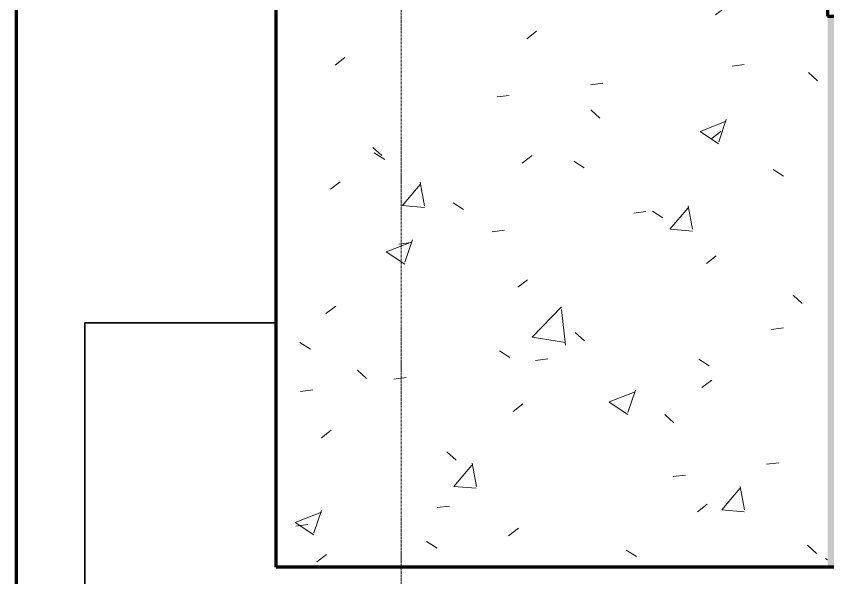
# Model space of a CAD drawing. Header units: millimetres. Extents: x -794868 to -715506, y -16735 to 22434.
# Drawn here: x -745729 to -743522, y 9250 to 10779 of the extents above; entities that cross this region are included whole.
import ezdxf

# ---------------------------------------------------------------- set-up
doc = ezdxf.new("R2010")
doc.units = ezdxf.units.MM
doc.linetypes.add('DPA_Grid _ Level 100', pattern=[10, 5.5, -1.6, 1.3, -1.6])
for name, color, linetype, lineweight in [('A-FLOR-E', 2, 'Continuous', 35), ('A-WALL', 5, 'Continuous', 35), ('A-WALL-PATT', 1, 'Continuous', 35), ('S-GRID', 251, 'Continuous', 9), ('WALL-E', 2, 'Continuous', 35)]:
    doc.layers.add(name, color=color, linetype=linetype, lineweight=lineweight)
pattern_1 = [(50, (0, 0), (728.7365, -63.7558), [76.2, -838.2]), (355, (0, 0), (-140.9716, 764.2276), [60.96, -670.56]), (100.451, (60.7, -5.3), (587.77, 700.46675), [64.76, -712.36]), (46.184, (0, 203.2), (1084.3162, -168.171), [114.3, -1257.3]), (96.636, (90.4, 189.2), (949.6099, 989.7098), [97.14, -1068.54]), (351.184, (0, 203.2), (949.6206, 989.7012), [91.44, -1005.84]), (21, (101.6, 152.4), (606.45787, -409.06057), [76.2, -838.2]), (326, (101.6, 152.4), (247.20834, 736.7529), [60.96, -670.56]), (71.451, (152.14, 118.3), (853.66825, 327.6855), [64.76, -712.36]), (37.5, (0, 0), (12.35469, 338.22012), [33.528, -628.904, 33.528, -647.192, -673.1]), (37.5, (0, 0), (12.35469, 338.22012), [-1343.152, 33.528, -639.572]), (7.5, (0, 0), (267.27887, 400.72213), [33.528, -354.584, 33.528, -613.664, -256.54]), (7.5, (0, 0), (267.27887, 400.72213), [-1035.304, 33.528, -223.012]), (327.5, (-226.57, 0), (542.36333, -22.91534), [33.528, -220.472, 33.528, -758.952, -1051.56]), (327.5, (-226.57, 0), (542.36333, -22.91534), [-1046.48, 33.528, -1018.032]), (317.5, (-328.17, 0), (592.51696, 101.7071), [33.528, -296.672, 33.528, -492.76, -746.76]), (317.5, (-328.17, 0), (592.51696, 101.7071), [-856.488, 33.528, -713.232])]

# ---------------------------------------------------------------- blocks, each defined once
blk = doc.blocks.new('*U1978')
at = {"layer": 'S-GRID', "linetype": 'DPA_Grid _ Level 100'}
blk.add_line((0, -19375), (0, 17498.2), dxfattribs=at)

msp = doc.modelspace()

# ---------------------------------------------------------------- hatches: boundary and pattern name
at = {"layer": 'A-WALL-PATT', "lineweight": 9}
h = msp.add_hatch(dxfattribs=at)
h.set_pattern_fill('FP_1', color=256, style=0, pattern_type=2)
h.set_pattern_definition(pattern_1)
h.paths.add_polyline_path([(-745022.4, 9279), (-743522.4, 9279), (-743522.4, 13914), (-745022.4, 13914), (-745022.4, 12414)])
h = msp.add_hatch(dxfattribs=at)
h.set_pattern_fill('FP_1', color=256, style=0, pattern_type=2)
h.set_pattern_definition(pattern_1)
h.paths.add_polyline_path([(-743522.4, 9279), (-720978.4, 9279), (-720978.4, 10779), (-743522.4, 10779)])

# ---------------------------------------------------------------- linework, layer by layer
at = {"layer": 'A-FLOR-E'}
for p, q in [((-745542.2, 8759), (-745542.2, 9944)), ((-745542.2, 9944), (-745022.4, 9944)), ((-745022.4, 9944), (-745542.2, 9944)), ((-745542.2, 9944), (-745542.2, 8759)), ((-745021.2, 9279), (-728997.4, 9279)), ((-728997.4, 9279), (-745021.2, 9279))]:
    msp.add_line(p, q, dxfattribs=at)
at = {"layer": 'A-WALL', "color": 7, "lineweight": 70}
for p, q in [((-743522.4, 13914), (-743522.4, 10779)), ((-745022.4, 9279), (-745022.4, 12414)), ((-745729, 11684), (-745729, 8144)), ((-743522.4, 10779), (-720978.4, 10779)), ((-743522.4, 9279), (-745022.4, 9279)), ((-720978.4, 9279), (-743522.4, 9279))]:
    msp.add_line(p, q, dxfattribs=at)
at = {"layer": 'WALL-E'}
for p, q in [((-743522.4, 9279), (-745021.2, 9279)), ((-745021.2, 9279), (-743521.2, 9279))]:
    msp.add_line(p, q, dxfattribs=at)

# ---------------------------------------------------------------- block references
msp.add_blockref('*U1978', (-744682.4, 3579))

doc.saveas('drawing.dxf')
